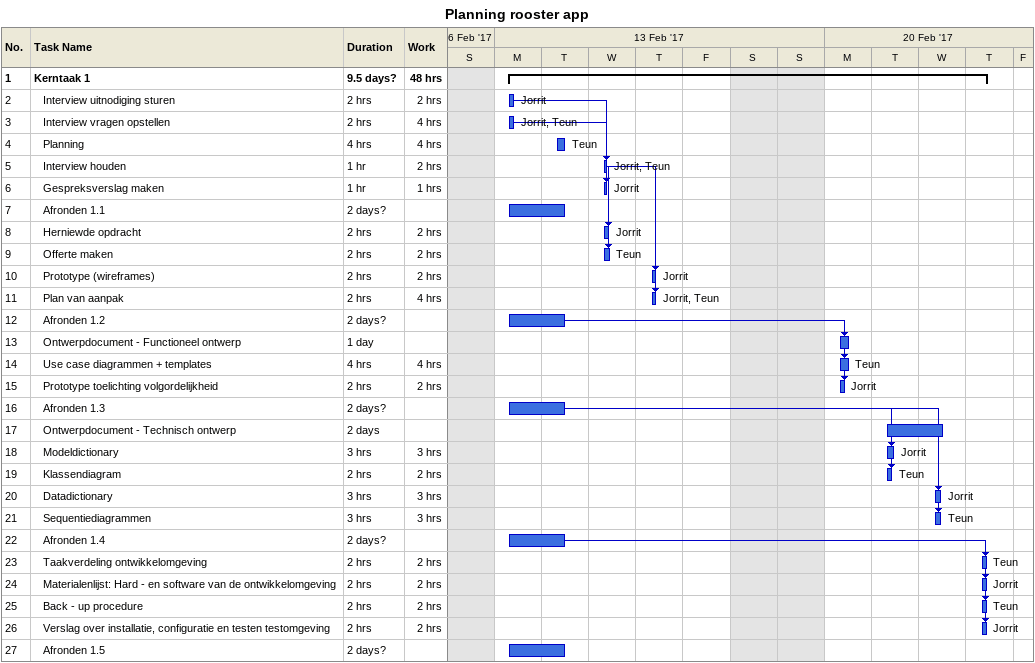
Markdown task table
Planning rooster app

| ID | Level | Task | Duration | Start | Finish | Predecessors | Resources | Work (h) |
|---|---|---|---|---|---|---|---|---|
| 1 | 1 | **Kerntaak 1** | 9.5d? | 2017-02-13 | 2017-02-23 |  |  | 48 |
| 2 | 2 | Interview uitnodiging sturen | 2h | 2017-02-13 | 2017-02-13 |  | Jorrit | 2 |
| 3 | 2 | Interview vragen opstellen | 2h | 2017-02-13 | 2017-02-13 |  | Jorrit, Teun | 4 |
| 4 | 2 | Planning | 4h | 2017-02-14 | 2017-02-14 |  | Teun | 4 |
| 5 | 2 | Interview houden | 1h | 2017-02-15 | 2017-02-15 | 2, 3 | Jorrit, Teun | 2 |
| 6 | 2 | Gespreksverslag maken | 1h | 2017-02-15 | 2017-02-15 | 5 | Jorrit | 1 |
| 7 | 2 | Afronden 1.1 | 2d? | 2017-02-13 | 2017-02-14 |  |  |  |
| 8 | 2 | Herniewde opdracht | 2h | 2017-02-15 | 2017-02-15 | 5 | Jorrit | 2 |
| 9 | 2 | Offerte maken | 2h | 2017-02-15 | 2017-02-15 | 5 | Teun | 2 |
| 10 | 2 | Prototype (wireframes) | 2h | 2017-02-16 | 2017-02-16 | 5 | Jorrit | 2 |
| 11 | 2 | Plan van aanpak | 2h | 2017-02-16 | 2017-02-16 | 5 | Jorrit, Teun | 4 |
| 12 | 2 | Afronden 1.2 | 2d? | 2017-02-13 | 2017-02-14 |  |  |  |
| 13 | 2 | Ontwerpdocument - Functioneel ontwerp | 1d | 2017-02-20 | 2017-02-20 | 12 |  |  |
| 14 | 2 | Use case diagrammen + templates | 4h | 2017-02-20 | 2017-02-20 | 12 | Teun | 4 |
| 15 | 2 | Prototype toelichting volgordelijkheid | 2h | 2017-02-20 | 2017-02-20 | 12 | Jorrit | 2 |
| 16 | 2 | Afronden 1.3 | 2d? | 2017-02-13 | 2017-02-14 |  |  |  |
| 17 | 2 | Ontwerpdocument - Technisch ontwerp | 2d | 2017-02-21 | 2017-02-22 |  |  |  |
| 18 | 2 | Modeldictionary | 3h | 2017-02-21 | 2017-02-21 | 16 | Jorrit | 3 |
| 19 | 2 | Klassendiagram | 2h | 2017-02-21 | 2017-02-21 | 16 | Teun | 2 |
| 20 | 2 | Datadictionary | 3h | 2017-02-22 | 2017-02-22 | 16 | Jorrit | 3 |
| 21 | 2 | Sequentiediagrammen | 3h | 2017-02-22 | 2017-02-22 | 16 | Teun | 3 |
| 22 | 2 | Afronden 1.4 | 2d? | 2017-02-13 | 2017-02-14 |  |  |  |
| 23 | 2 | Taakverdeling ontwikkelomgeving | 2h | 2017-02-23 | 2017-02-23 | 22 | Teun | 2 |
| 24 | 2 | Materialenlijst: Hard - en software van de ontwikkelomgeving | 2h | 2017-02-23 | 2017-02-23 | 22 | Jorrit | 2 |
| 25 | 2 | Back - up procedure | 2h | 2017-02-23 | 2017-02-23 | 22 | Teun | 2 |
| 26 | 2 | Verslag over installatie, configuratie en testen testomgeving | 2h | 2017-02-23 | 2017-02-23 | 22 | Jorrit | 2 |
| 27 | 2 | Afronden 1.5 | 2d? | 2017-02-13 | 2017-02-14 |  |  |  |
